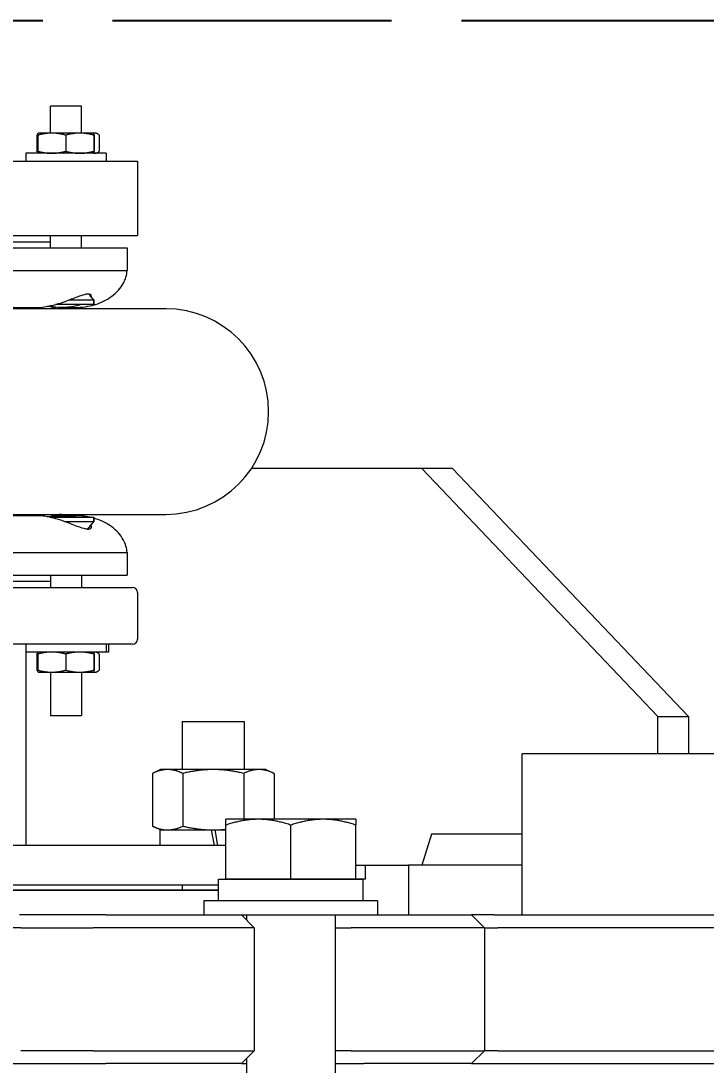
# Model space of a CAD drawing. Header units: inches. Extents: x 19 to 503, y 7 to 322.
# Drawn here: x 105.99 to 112.89, y 129.98 to 140.51 of the extents above; entities that cross this region are included whole.
import ezdxf

# ---------------------------------------------------------------- set-up
doc = ezdxf.new("R2010")
doc.units = ezdxf.units.IN
doc.header["$LTSCALE"] = 15
doc.header["$MEASUREMENT"] = 0
doc.linetypes.add('DASHED_SPACE', pattern=[0.2067, 0.1654, -0.0413])
for name, color, linetype, lineweight in [('Dimension (ANSI)', 7, 'Continuous', 25), ('Sketch Geometry (ANSI)', 7, 'Continuous', 25), ('Visible (ANSI)', 7, 'Continuous', 50)]:
    doc.layers.add(name, color=color, linetype=linetype, lineweight=lineweight)
doc.styles.add('MEMCOR Medium', font='arial.ttf')
doc.dimstyles.new('Default (ANSI)', dxfattribs={"dimscale": 15, "dimtxt": 0.15, "dimasz": 0.098425, "dimexe": 0.125, "dimexo": 0.0625, "dimgap": 0.031496, "dimtad": 0, "dimtih": 1, "dimtoh": 1, "dimdec": 4, "dimrnd": 1e-08, "dimzin": 3, "dimdsep": 46, "dimlunit": 5, "dimtxsty": 'MEMCOR Medium', "dimcen": 0.09, "dimdle": 0.393701, "dimclrd": 256, "dimclre": 256, "dimclrt": 256, "dimadec": 0, "dimazin": 1, "dimtfac": 0.8, "dimtofl": 0, "dimtmove": 0, "dimatfit": 3, "dimfxl": 1, "dimfrac": 1, "dimtolj": 1, "dimtzin": 4, "dimlwd": -1, "dimlwe": -1, "dimarcsym": 0})

# ---------------------------------------------------------------- blocks, each defined once
blk = doc.blocks.new('*D19')
at = {"layer": 'Defpoints', "color": 0, "transparency": 16777216}
for p in [(76.504, 130.124), (130.574, 130.124), (130.574, 121.816)]:
    blk.add_point(p, dxfattribs=at)
at = {"layer": 'Dimension (ANSI)', "transparency": 16777216}
for p, q in [((76.504, 129.186), (76.504, 119.941)), ((130.574, 129.186), (130.574, 119.941)), ((76.504, 121.816), (68.289, 121.816)), ((129.097, 121.816), (77.98, 121.816))]:
    blk.add_line(p, q, dxfattribs=at)
for points in [[(77.98, 122.062), (77.98, 121.57), (76.504, 121.816)], [(129.097, 122.062), (129.097, 121.57), (130.574, 121.816)]]:
    blk.add_solid(points, dxfattribs=at)
at = {"layer": 'Dimension (ANSI)', "transparency": 16777216, "char_height": 2.25, "attachment_point": 5, "style": 'MEMCOR Medium'}
for s, insert in [('\\A1; 54{\\H0.8x;\\S1#16;} in', (59.29, 124.13)), ('\\A1;[1373.4 mm]', (59.29, 119.902))]:
    blk.add_mtext(s, dxfattribs=dict(at, insert=insert))

msp = doc.modelspace()

# ---------------------------------------------------------------- linework, layer by layer
at = {"layer": 'Sketch Geometry (ANSI)', "linetype": 'DASHED_SPACE', "ltscale": 1.133667}
msp.add_line((137.84455, 140.5087), (25.36665, 140.5087), dxfattribs=at)
at = {"layer": 'Visible (ANSI)', "linetype": 'Continuous', "lineweight": 18}
for p, q in [((106.5991, 139.6487), (106.2866, 139.6487)), ((106.2866, 139.3767), (106.2866, 139.6487)), ((106.5991, 139.3767), (106.5991, 139.6487)), ((106.14923, 139.35639), (106.14923, 139.19401)), ((106.15994, 139.35639), (106.15994, 139.19401)), ((106.16135, 139.3767), (106.16134, 139.3767)), ((106.29998, 139.3767), (106.16135, 139.3767)), ((106.58147, 139.3767), (106.29998, 139.3767)), ((106.44001, 139.35639), (106.44001, 139.19401)), ((106.72434, 139.3767), (106.58147, 139.3767)), ((106.72292, 139.35639), (106.72292, 139.19401)), ((106.72435, 139.3767), (106.72434, 139.3767)), ((106.73518, 139.3767), (106.72435, 139.3767)), ((106.72435, 139.3767), (106.72436, 139.3767)), ((106.72576, 139.35639), (106.72576, 139.19401)), ((106.74542, 139.3767), (106.73518, 139.3767)), ((106.74542, 139.3767), (106.75605, 139.37175)), ((106.77862, 139.35639), (106.77862, 139.19401)), ((106.84885, 139.1737), (106.03685, 139.1737)), ((106.03685, 139.1737), (106.03685, 139.0937)), ((106.16135, 139.1737), (106.16134, 139.17371)), ((106.72435, 139.1737), (106.72436, 139.17371)), ((106.74542, 139.1737), (106.75605, 139.17866)), ((106.84885, 139.1737), (106.84885, 139.0937)), ((104.32463, 139.0937), (107.16366, 139.0937)), ((107.16366, 139.0937), (107.16366, 138.3437)), ((104.34951, 138.3437), (107.16366, 138.3437)), ((104.87679, 138.27952), (106.2866, 138.27952)), ((106.2866, 138.2187), (106.2866, 138.3437)), ((106.5991, 138.2187), (106.5991, 138.3437)), ((104.38524, 138.2187), (107.05866, 138.2187)), ((107.05866, 138.2187), (107.05866, 137.9905)), ((104.40132, 137.9905), (107.05866, 137.9905)), ((106.67175, 137.75613), (106.68864, 137.7367)), ((106.72335, 137.6487), (106.33709, 137.6487)), ((106.72335, 137.69274), (106.46886, 137.69274)), ((106.68864, 137.7367), (106.68465, 137.7367)), ((106.72335, 137.6487), (106.72335, 137.69274)), ((106.72408, 137.6487), (106.72335, 137.6487)), ((106.72408, 137.69274), (106.72408, 137.6487)), ((107.44866, 137.60533), (104.29271, 137.60533)), ((104.94683, 137.6187), (106.15721, 137.6187)), ((106.40365, 137.6187), (106.53386, 137.6187)), ((110.03049, 135.9937), (108.3112, 135.9937)), ((110.33951, 135.9937), (110.03049, 135.9937)), ((110.03049, 135.9937), (112.40813, 133.4937)), ((112.71715, 133.4937), (110.33951, 135.9937)), ((104.04972, 135.53207), (107.44866, 135.53207)), ((106.15721, 135.5187), (104.94683, 135.5187)), ((106.28024, 135.50284), (106.72335, 135.50284)), ((106.53386, 135.5187), (106.40365, 135.5187)), ((106.43059, 135.4588), (106.72335, 135.4588)), ((106.72335, 135.4588), (106.72335, 135.50284)), ((106.72335, 135.50284), (106.72408, 135.50284)), ((106.72408, 135.50284), (106.72408, 135.4588)), ((106.65938, 135.38118), (106.68864, 135.41484)), ((106.68465, 135.41484), (106.68864, 135.41484)), ((104.02506, 135.1469), (107.05866, 135.1469)), ((107.05866, 135.1469), (107.05866, 134.9187)), ((104.01046, 134.9187), (107.05866, 134.9187)), ((106.2866, 134.9187), (106.2866, 134.7937)), ((106.5991, 134.9187), (106.5991, 134.7937)), ((104.00245, 134.7937), (107.11366, 134.7937)), ((104.87679, 134.85788), (106.2866, 134.85788)), ((107.16366, 134.7437), (107.16366, 134.2737)), ((107.11366, 134.2237), (104.06011, 134.2237)), ((106.03685, 134.2237), (106.03685, 134.1437)), ((106.84885, 134.2237), (106.84885, 134.1437)), ((106.86992, 134.2237), (106.86992, 134.1437)), ((106.84885, 134.1437), (106.03685, 134.1437)), ((106.03866, 134.1437), (106.03866, 132.1937)), ((106.14923, 134.12339), (106.14923, 133.96101)), ((106.15994, 134.12339), (106.15994, 133.96101)), ((106.16135, 134.1437), (106.16134, 134.1437)), ((106.44001, 134.12339), (106.44001, 133.96101)), ((106.72292, 134.12339), (106.72292, 133.96101)), ((106.72435, 134.1437), (106.72436, 134.1437)), ((106.72576, 134.12339), (106.72576, 133.96101)), ((106.74542, 134.1437), (106.75605, 134.13875)), ((106.77862, 134.12339), (106.77862, 133.96101)), ((106.86992, 134.1437), (106.84885, 134.1437)), ((106.16135, 133.9407), (106.16134, 133.94071)), ((106.16135, 133.9407), (106.29998, 133.9407)), ((106.2866, 133.9407), (106.2866, 133.50284)), ((106.29998, 133.9407), (106.58147, 133.9407)), ((106.58147, 133.9407), (106.72434, 133.9407)), ((106.5991, 133.9407), (106.5991, 133.50284)), ((106.72434, 133.9407), (106.72435, 133.9407)), ((106.72435, 133.9407), (106.72436, 133.94071)), ((106.72435, 133.9407), (106.73518, 133.9407)), ((106.73518, 133.9407), (106.74542, 133.9407)), ((106.74542, 133.9407), (106.75605, 133.94565)), ((106.2866, 133.50284), (106.5991, 133.50284)), ((107.61458, 133.4437), (108.23958, 133.4437)), ((107.61458, 133.4437), (107.61458, 132.9587)), ((108.23958, 133.4437), (108.23958, 132.9587)), ((112.40813, 133.4937), (112.71715, 133.4937)), ((112.40813, 133.1187), (112.40813, 133.4937)), ((112.71715, 133.4937), (112.71715, 133.1187)), ((127.03866, 133.1187), (111.03866, 133.1187)), ((111.03866, 131.4937), (111.03866, 133.1187)), ((107.39608, 132.9587), (107.31394, 132.9204)), ((107.31394, 132.9204), (107.31394, 132.38801)), ((107.46722, 132.9587), (107.39608, 132.9587)), ((107.92708, 132.9587), (107.46722, 132.9587)), ((107.62051, 132.9204), (107.62051, 132.38801)), ((108.38694, 132.9587), (107.92708, 132.9587)), ((108.23366, 132.9204), (108.23366, 132.45733)), ((108.45808, 132.9587), (108.38694, 132.9587)), ((108.45808, 132.9587), (108.54023, 132.9204)), ((108.54023, 132.9204), (108.54023, 132.45733)), ((107.39608, 132.3497), (107.31394, 132.38801)), ((108.38079, 132.45733), (108.05279, 132.45733)), ((108.05279, 131.85333), (108.05279, 132.39874)), ((109.03679, 132.45733), (108.38079, 132.45733)), ((108.70879, 131.85333), (108.70879, 132.39874)), ((109.36479, 132.45733), (109.03679, 132.45733)), ((109.36479, 131.85333), (109.36479, 132.39874)), ((107.39058, 132.3497), (107.90758, 132.3497)), ((107.39058, 132.1937), (107.39058, 132.3497)), ((107.90758, 132.3497), (107.92708, 132.3497)), ((107.90758, 132.3497), (107.93509, 132.1937)), ((107.92708, 132.3497), (107.94658, 132.3497)), ((107.97409, 132.1937), (107.94658, 132.3497)), ((107.94658, 132.3497), (108.05279, 132.3497)), ((110.1256, 132.3062), (110.02903, 131.9937)), ((111.03866, 132.3062), (110.1256, 132.3062)), ((108.05279, 132.1937), (99.11953, 132.1937)), ((109.36479, 131.9937), (109.89384, 131.9937)), ((109.45979, 131.85333), (109.45979, 131.9937)), ((111.03866, 131.9937), (109.89384, 131.9937)), ((109.89384, 131.9937), (109.89384, 131.4937)), ((107.97929, 131.85333), (109.43829, 131.85333)), ((107.97929, 131.63433), (107.97929, 131.85333)), ((108.38079, 131.85333), (108.05279, 131.85333)), ((108.05279, 131.85333), (108.05279, 131.85333)), ((108.70879, 131.85333), (108.38079, 131.85333)), ((109.03679, 131.85333), (108.70879, 131.85333)), ((109.36479, 131.85333), (109.03679, 131.85333)), ((109.36479, 131.85333), (109.36479, 131.85333)), ((109.45979, 131.85333), (109.36479, 131.85333)), ((109.43829, 131.63433), (109.43829, 131.85333)), ((107.97929, 131.7937), (99.09802, 131.7937)), ((107.97929, 131.7437), (99.09802, 131.7437)), ((99.09802, 131.7437), (107.97929, 131.7437)), ((107.61458, 131.7937), (107.61458, 131.7437)), ((109.58379, 131.63433), (107.83379, 131.63433)), ((107.83379, 131.63433), (107.83379, 131.4937)), ((109.58379, 131.63433), (109.58379, 131.4937)), ((106.65543, 131.4937), (105.97579, 131.4937)), ((106.84444, 131.4937), (106.65543, 131.4937)), ((106.84444, 131.4937), (107.83497, 131.4937)), ((107.83497, 131.4937), (108.11106, 131.4937)), ((108.11106, 131.4937), (108.21092, 131.4937)), ((108.21092, 131.4937), (108.34092, 131.3637)), ((108.21092, 131.4937), (109.44519, 131.4937)), ((108.26129, 131.4937), (108.26129, 131.44333)), ((109.15629, 131.4937), (109.15629, 128.9937)), ((109.44519, 131.4937), (109.58875, 131.4937)), ((109.58875, 131.4937), (109.86127, 131.4937)), ((109.86127, 131.4937), (110.5293, 131.4937)), ((110.75856, 131.4937), (110.5293, 131.4937)), ((110.5293, 131.4937), (110.6593, 131.3637)), ((110.75856, 131.4937), (115.26181, 131.4937)), ((105.98853, 131.3637), (101.08878, 131.3637)), ((105.98853, 131.3637), (106.52792, 131.3637)), ((106.52792, 131.3637), (106.71694, 131.3637)), ((107.85548, 131.3637), (106.71694, 131.3637)), ((108.13289, 131.3637), (107.85548, 131.3637)), ((108.34092, 131.3637), (108.13289, 131.3637)), ((108.34092, 131.3637), (108.34092, 130.1237)), ((109.15629, 131.3637), (109.3169, 131.3637)), ((109.61763, 131.3637), (109.3169, 131.3637)), ((109.89145, 131.3637), (109.61763, 131.3637)), ((110.6593, 131.3637), (109.89145, 131.3637)), ((110.6593, 131.3637), (110.7963, 131.3637)), ((110.6593, 131.3637), (110.6593, 130.1237)), ((115.32309, 131.3637), (110.7963, 131.3637)), ((106.52792, 130.1237), (105.98853, 130.1237)), ((106.71694, 130.1237), (106.52792, 130.1237)), ((106.71694, 130.1237), (107.85548, 130.1237)), ((107.85548, 130.1237), (108.13289, 130.1237)), ((108.13289, 130.1237), (108.34092, 130.1237)), ((108.21092, 129.9937), (108.34092, 130.1237)), ((109.3169, 130.1237), (109.15629, 130.1237)), ((109.3169, 130.1237), (109.61763, 130.1237)), ((109.61763, 130.1237), (109.89145, 130.1237)), ((109.89145, 130.1237), (110.6593, 130.1237)), ((110.5293, 129.9937), (110.6593, 130.1237)), ((110.7963, 130.1237), (110.6593, 130.1237)), ((110.7963, 130.1237), (115.32309, 130.1237)), ((100.75659, 129.9937), (106.32072, 129.9937)), ((106.32072, 129.9937), (106.65543, 129.9937)), ((106.65543, 129.9937), (106.84444, 129.9937)), ((107.83497, 129.9937), (106.84444, 129.9937)), ((108.11106, 129.9937), (107.83497, 129.9937)), ((108.21092, 129.9937), (108.11106, 129.9937)), ((108.21092, 129.9937), (108.26129, 129.9937)), ((108.26129, 130.04407), (108.26129, 128.9937)), ((109.15629, 129.9937), (109.4444, 129.9937)), ((109.58875, 129.9937), (109.4444, 129.9937)), ((109.86127, 129.9937), (109.58875, 129.9937)), ((110.5293, 129.9937), (109.86127, 129.9937)), ((110.5293, 129.9937), (115.60505, 129.9937))]:
    msp.add_line(p, q, dxfattribs=at)
for centre, radius, start, end in [((106.77014, 138.0057), 0.28891, 330.65828, 356.984674), ((106.65652, 138.06957), 0.41925, 306.385096, 330.65828), ((106.53386, 138.32908), 0.71038, 270, 286.973148), ((106.58233, 138.17026), 0.54432, 286.973148, 306.385096), ((106.42228, 138.02339), 0.41885, 252.011788, 266.471546), ((107.44866, 136.5687), 1.03663, 270, 90), ((106.42228, 135.11401), 0.41885, 93.528454, 107.988212), ((106.53386, 134.80832), 0.71038, 77.86996, 90), ((106.53386, 134.80832), 0.71038, 73.026852, 74.467718), ((106.58233, 134.96715), 0.54432, 53.614904, 73.026852), ((106.65652, 135.06783), 0.41925, 29.34172, 53.614904), ((106.77014, 135.1317), 0.28891, 3.015326, 29.34172), ((107.11366, 134.7437), 0.05, 0, 90), ((107.11366, 134.2737), 0.05, 270, 0)]:
    msp.add_arc(centre, radius, start, end, dxfattribs=at)
for points, weights in [([(106.14923, 139.35639), (106.15493, 139.36137), (106.1603, 139.36507)], [1, 1.0090383393, 1.01377200719]), ([(106.16008, 139.35987), (106.15471, 139.35822), (106.14923, 139.35639)], [1.00602302446, 1.00329810217, 1]), ([(106.15994, 139.35639), (106.16069, 139.37639), (106.16134, 139.3767)], [1, 1.03735902917, 1.00117293374]), ([(106.29998, 139.3767), (106.23499, 139.3767), (106.15994, 139.35639)], [1, 1.0379548493, 1]), ([(106.44001, 139.35639), (106.36497, 139.3767), (106.29998, 139.3767)], [1, 1.0379548493, 1]), ([(106.58147, 139.3767), (106.51582, 139.3767), (106.44001, 139.35639)], [1, 1.0379548493, 1]), ([(106.72292, 139.35639), (106.64712, 139.3767), (106.58147, 139.3767)], [1, 1.0379548493, 1]), ([(106.72434, 139.3767), (106.72368, 139.3767), (106.72292, 139.35639)], [1, 1.0379548493, 1]), ([(106.72576, 139.35639), (106.725, 139.3767), (106.72434, 139.3767)], [1, 1.0379548493, 1]), ([(106.73518, 139.3767), (106.72996, 139.3767), (106.72468, 139.37543)], [1, 1.00957055719, 1.01431456038]), ([(106.77862, 139.35639), (106.75534, 139.3767), (106.73518, 139.3767)], [1, 1.0379548493, 1]), ([(106.1603, 139.18533), (106.15493, 139.18903), (106.14923, 139.19401)], [1.01377200719, 1.0090383393, 1]), ([(106.14923, 139.19401), (106.15471, 139.19218), (106.16008, 139.19053)], [1, 1.00329810217, 1.00602302446]), ([(106.16134, 139.17371), (106.16069, 139.17401), (106.15994, 139.19401)], [1.00117293374, 1.03735902917, 1]), ([(106.15994, 139.19401), (106.23499, 139.1737), (106.29998, 139.1737)], [1, 1.0379548493, 1]), ([(106.29998, 139.1737), (106.36497, 139.1737), (106.44001, 139.19401)], [1, 1.0379548493, 1]), ([(106.44001, 139.19401), (106.51582, 139.1737), (106.58147, 139.1737)], [1, 1.0379548493, 1]), ([(106.58147, 139.1737), (106.64712, 139.1737), (106.72292, 139.19401)], [1, 1.0379548493, 1]), ([(106.72292, 139.19401), (106.72368, 139.1737), (106.72434, 139.1737)], [1, 1.0379548493, 1]), ([(106.72434, 139.1737), (106.725, 139.1737), (106.72576, 139.19401)], [1, 1.0379548493, 1]), ([(106.72468, 139.17497), (106.72996, 139.1737), (106.73518, 139.1737)], [1.01431456038, 1.00957055719, 1]), ([(106.73518, 139.1737), (106.75534, 139.1737), (106.77862, 139.19401)], [1, 1.0379548493, 1]), ([(106.72335, 137.69274), (106.7026, 137.71635), (106.68465, 137.7367)], [1, 1.00267954782, 1]), ([(106.68538, 137.7367), (106.70333, 137.71635), (106.72408, 137.69274)], [1, 1.00267954782, 1]), ([(106.68465, 135.41484), (106.7026, 135.43519), (106.72335, 135.4588)], [1, 1.00267954782, 1]), ([(106.72408, 135.4588), (106.70333, 135.43519), (106.68538, 135.41484)], [1, 1.00267954782, 1]), ([(106.14923, 134.12339), (106.15493, 134.12837), (106.1603, 134.13207)], [1, 1.0090383393, 1.01377200719]), ([(106.16008, 134.12687), (106.15471, 134.12522), (106.14923, 134.12339)], [1.00602302446, 1.00329810217, 1]), ([(106.15994, 134.12339), (106.16069, 134.14339), (106.16134, 134.1437)], [1, 1.03735902917, 1.00117293374]), ([(106.29998, 134.1437), (106.23499, 134.1437), (106.15994, 134.12339)], [1, 1.0379548493, 1]), ([(106.44001, 134.12339), (106.36497, 134.1437), (106.29998, 134.1437)], [1, 1.0379548493, 1]), ([(106.58147, 134.1437), (106.51582, 134.1437), (106.44001, 134.12339)], [1, 1.0379548493, 1]), ([(106.72292, 134.12339), (106.64712, 134.1437), (106.58147, 134.1437)], [1, 1.0379548493, 1]), ([(106.72434, 134.1437), (106.72368, 134.1437), (106.72292, 134.12339)], [1, 1.0379548493, 1]), ([(106.72576, 134.12339), (106.725, 134.1437), (106.72434, 134.1437)], [1, 1.0379548493, 1]), ([(106.73518, 134.1437), (106.72996, 134.1437), (106.72468, 134.14243)], [1, 1.00957055719, 1.01431456038]), ([(106.77862, 134.12339), (106.75534, 134.1437), (106.73518, 134.1437)], [1, 1.0379548493, 1]), ([(106.1603, 133.95233), (106.15493, 133.95603), (106.14923, 133.96101)], [1.01377200719, 1.0090383393, 1]), ([(106.14923, 133.96101), (106.15471, 133.95918), (106.16008, 133.95753)], [1, 1.00329810217, 1.00602302446]), ([(106.16134, 133.94071), (106.16069, 133.94101), (106.15994, 133.96101)], [1.00117293374, 1.03735902917, 1]), ([(106.15994, 133.96101), (106.23499, 133.9407), (106.29998, 133.9407)], [1, 1.0379548493, 1]), ([(106.29998, 133.9407), (106.36497, 133.9407), (106.44001, 133.96101)], [1, 1.0379548493, 1]), ([(106.44001, 133.96101), (106.51582, 133.9407), (106.58147, 133.9407)], [1, 1.0379548493, 1]), ([(106.58147, 133.9407), (106.64712, 133.9407), (106.72292, 133.96101)], [1, 1.0379548493, 1]), ([(106.72292, 133.96101), (106.72368, 133.9407), (106.72434, 133.9407)], [1, 1.0379548493, 1]), ([(106.72434, 133.9407), (106.725, 133.9407), (106.72576, 133.96101)], [1, 1.0379548493, 1]), ([(106.73518, 133.9407), (106.75534, 133.9407), (106.77862, 133.96101)], [1, 1.0379548493, 1]), ([(106.72468, 133.94197), (106.72996, 133.9407), (106.73518, 133.9407)], [1.01431456038, 1.00957055719, 1]), ([(107.46722, 132.9587), (107.39608, 132.9587), (107.31394, 132.9204)], [1, 1.0379548493, 1]), ([(107.62051, 132.9204), (107.53837, 132.9587), (107.46722, 132.9587)], [1, 1.0379548493, 1]), ([(107.92708, 132.9587), (107.7848, 132.9587), (107.62051, 132.9204)], [1, 1.0379548493, 1]), ([(108.23366, 132.9204), (108.06937, 132.9587), (107.92708, 132.9587)], [1, 1.0379548493, 1]), ([(108.38694, 132.9587), (108.3158, 132.9587), (108.23366, 132.9204)], [1, 1.0379548493, 1]), ([(108.54023, 132.9204), (108.45808, 132.9587), (108.38694, 132.9587)], [1, 1.0379548493, 1]), ([(107.31394, 132.38801), (107.39608, 132.3497), (107.46722, 132.3497)], [1, 1.0379548493, 1]), ([(107.46722, 132.3497), (107.53837, 132.3497), (107.62051, 132.38801)], [1, 1.0379548493, 1]), ([(107.62051, 132.38801), (107.7848, 132.3497), (107.92708, 132.3497)], [1, 1.0379548493, 1]), ([(108.05279, 132.39874), (108.05279, 132.45733), (108.05279, 132.45733)], [1, 1.0379548493, 1]), ([(108.38079, 132.45733), (108.22856, 132.45733), (108.05279, 132.39874)], [1, 1.0379548493, 1]), ([(108.70879, 132.39874), (108.53301, 132.45733), (108.38079, 132.45733)], [1, 1.0379548493, 1]), ([(109.03679, 132.45733), (108.88456, 132.45733), (108.70879, 132.39874)], [1, 1.0379548493, 1]), ([(109.36479, 132.39874), (109.18901, 132.45733), (109.03679, 132.45733)], [1, 1.0379548493, 1]), ([(109.36479, 132.45733), (109.36479, 132.45733), (109.36479, 132.39874)], [1, 1.0379548493, 1]), ([(107.92708, 132.3497), (107.98908, 132.3497), (108.05279, 132.35654)], [1, 1.01619107678, 1.01856832096])]:
    msp.add_rational_spline(points, weights, degree=2, dxfattribs=at)
for points, knots in [([(106.57114, 137.73205), (106.58786, 137.7382), (106.60331, 137.74356), (106.63365, 137.75248), (106.64784, 137.75548), (106.67058, 137.75694), (106.67922, 137.75565), (106.69381, 137.74842), (106.69769, 137.7411), (106.69697, 137.73205)], [-0.853530108, -0.853530108, -0.853530108, -0.853530108, -0.673931626, -0.673931626, -0.462453658, -0.462453658, -0.264803427, -0.264803427, -0.000211713, -0.000211713, -0.000211713, -0.000211713]), ([(106.15721, 137.6187), (106.16133, 137.6187), (106.16566, 137.61878), (106.19151, 137.61975), (106.21663, 137.62253), (106.27509, 137.63285), (106.30756, 137.64051), (106.34051, 137.64964)], [-0.554474127, -0.554474127, -0.554474127, -0.554474127, -0.502920157, -0.502920157, -0.261137559, -0.261137559, -0.000088707, -0.000088707, -0.000088707, -0.000088707]), ([(106.34051, 137.64964), (106.37859, 137.6602), (106.41641, 137.67321), (106.49555, 137.70257), (106.5362, 137.71921), (106.57114, 137.73205)], [-0.679255692, -0.679255692, -0.679255692, -0.679255692, -0.375783136, -0.375783136, -0.000065342, -0.000065342, -0.000065342, -0.000065342]), ([(106.59825, 137.6487), (106.57951, 137.64187), (106.55845, 137.63587), (106.51198, 137.62628), (106.4871, 137.62285), (106.44201, 137.61936), (106.42274, 137.6187), (106.40365, 137.6187)], [-2.86307566, -2.86307566, -2.86307566, -2.86307566, -2.678099034, -2.678099034, -2.491240177, -2.491240177, -2.352656407, -2.352656407, -2.352656407, -2.352656407]), ([(106.40365, 137.6187), (106.39022, 137.6187), (106.37688, 137.61903), (106.32573, 137.6213), (106.29031, 137.62506), (106.25743, 137.62904), (106.25616, 137.62919), (106.25489, 137.62935)], [-2.352656407, -2.352656407, -2.352656407, -2.352656407, -2.255257183, -2.255257183, -1.974496331, -1.974496331, -1.963106578, -1.963106578, -1.963106578, -1.963106578]), ([(106.34051, 135.48776), (106.31446, 135.49498), (106.28863, 135.50131), (106.2399, 135.51112), (106.21754, 135.51455), (106.18237, 135.51804), (106.16898, 135.5187), (106.15721, 135.5187)], [-2.871544461, -2.871544461, -2.871544461, -2.871544461, -2.678099034, -2.678099034, -2.491240177, -2.491240177, -2.352656407, -2.352656407, -2.352656407, -2.352656407]), ([(106.25489, 135.50805), (106.27667, 135.51072), (106.2999, 135.51332), (106.34955, 135.51734), (106.37627, 135.5187), (106.40365, 135.5187)], [-0.966549554, -0.966549554, -0.966549554, -0.966549554, -0.765579916, -0.765579916, -0.554474127, -0.554474127, -0.554474127, -0.554474127]), ([(106.57114, 135.40535), (106.55097, 135.41277), (106.52893, 135.42143), (106.48522, 135.43844), (106.46375, 135.44673), (106.40916, 135.46666), (106.37494, 135.47822), (106.34051, 135.48776)], [-0.676925671, -0.676925671, -0.676925671, -0.676925671, -0.460674817, -0.460674817, -0.272898687, -0.272898687, -0.000063868, -0.000063868, -0.000063868, -0.000063868]), ([(106.40365, 135.5187), (106.41033, 135.5187), (106.41706, 135.51862), (106.4555, 135.51765), (106.48657, 135.51488), (106.52813, 135.50787), (106.53975, 135.5055), (106.55086, 135.50283)], [-0.554474127, -0.554474127, -0.554474127, -0.554474127, -0.502920157, -0.502920157, -0.261137559, -0.261137559, -0.161737743, -0.161737743, -0.161737743, -0.161737743]), ([(106.69697, 135.40535), (106.69746, 135.3992), (106.69582, 135.39384), (106.68772, 135.38492), (106.68051, 135.38192), (106.66118, 135.38047), (106.6496, 135.38175), (106.61757, 135.38898), (106.59574, 135.39631), (106.57114, 135.40535)], [-0.853530108, -0.853530108, -0.853530108, -0.853530108, -0.673931626, -0.673931626, -0.462453658, -0.462453658, -0.264803427, -0.264803427, -0.000211713, -0.000211713, -0.000211713, -0.000211713])]:
    msp.add_open_spline(points, degree=3, knots=knots, dxfattribs=at)
for points in [[(106.69697, 137.73205), (106.6968, 137.72983), (106.69635, 137.72749), (106.69564, 137.72507)], [(106.69162, 135.42192), (106.6948, 135.41598), (106.69658, 135.41038), (106.69697, 135.40535)]]:
    msp.add_open_spline(points, degree=3, dxfattribs=at)

# ---------------------------------------------------------------- dimensions: what is measured, and where the dimension line sits
at = {"layer": 'Dimension (ANSI)'}
dim = msp.add_linear_dim(base=(130.57354, 121.81607), p1=(76.50377, 130.1237), p2=(130.57354, 130.1237), angle=180, text=' <> in\\X[1373.4 mm]', dimstyle='Default (ANSI)', override={"dimgap": 0.031496, "dimtih": 0, "dimtoh": 0, "dimdec": 4, "dimpost": '', "dimtol": 0, "dimlim": 0, "dimtp": 0, "dimtm": 0, "dimtdec": 2, "dimatfit": 2}, dxfattribs=at)
dim.commit()
dim.dimension.update_dxf_attribs({"geometry": '*D19', "text_midpoint": (59.29015, 121.81607), "dimtype": 160})

doc.saveas('drawing.dxf')
